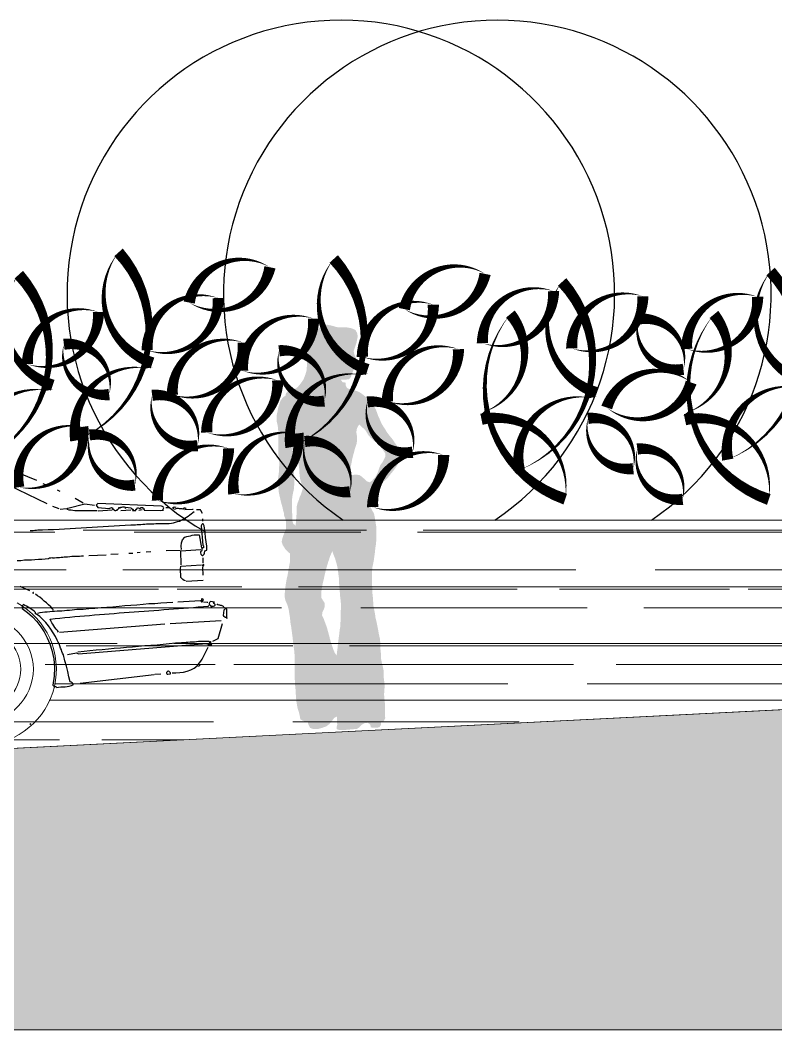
# Model space of a CAD drawing. Header units: metres. Extents: x -183 to 1639, y -350 to 198.
# Drawn here: x 705.103 to 708.438, y -184.446 to -179.989 of the extents above; entities that cross this region are included whole.
import ezdxf

# ---------------------------------------------------------------- set-up
doc = ezdxf.new("R2010")
doc.units = ezdxf.units.M
doc.header["$MEASUREMENT"] = 0
doc.layers.add('FLOATINGWINDOWS', color=2, linetype='Continuous', plot=False)
for name, color, linetype in [('okna', 4, 'Continuous'), ('SRAFA', 251, 'Continuous'), ('SRAFY-TERÉN', 252, 'Continuous'), ('stafaz', 254, 'Continuous'), ('zariz.predmety', 203, 'Continuous')]:
    doc.layers.add(name, color=color, linetype=linetype)

# ---------------------------------------------------------------- blocks, each defined once
blk = doc.blocks.new('BMW5-BOK')
for points in [[(3.902, 1.1465), (3.7863, 1.2023)], [(3.9413, 1.0407), (3.7339, 1.1575)], [(3.9472, 1.122), (3.929, 1.131)], [(4.0018, 1.0926), (3.9907, 1.0983)], [(3.9929, 1.0161), (3.9659, 1.0284)], [(4.1601, 0.998), (4.1521, 0.9981), (4.1442, 0.999), (4.1354, 0.9991), (4.1274, 0.9992), (4.1195, 1.0001), (4.1107, 1.0003), (4.1027, 1.0004), (4.094, 1.0013), (4.086, 1.0014), (4.078, 1.0023), (4.0692, 1.0032), (4.0613, 1.0041), (4.0533, 1.005), (4.0454, 1.0067), (4.0374, 1.0084), (4.0295, 1.0109), (4.0295, 1.0125), (4.0295, 1.0141), (4.0303, 1.0156), (4.0312, 1.0164), (4.1071, 1.0314), (4.1493, 1.0229)], [(4.1008, 1.0355), (4.066, 1.0575)], [(4.439, 0.9824), (4.4534, 0.9838), (4.4526, 0.9838), (4.4518, 0.9838), (4.4502, 0.9846), (4.4494, 0.9854), (4.4551, 0.9933), (4.4536, 0.9958), (4.4512, 0.9982), (4.4488, 0.9998), (4.4457, 1.0015), (4.1653, 1.029), (4.1572, 1.0228), (4.1635, 1.0115), (4.2144, 1.0045), (4.2248, 1.0083), (4.2264, 1.0075), (4.228, 1.0067), (4.228, 1.0043), (4.2287, 1.0019), (4.2303, 1.0011), (4.2311, 1.0011), (4.2327, 1.0002), (4.2343, 0.9994), (4.2343, 0.9978), (4.2351, 0.9978), (4.2351, 0.9978), (4.2342, 0.9962), (4.2382, 0.9946), (4.2422, 0.9946), (4.2462, 0.9953), (4.2502, 0.9952), (4.2494, 0.9976), (4.2502, 0.9984), (4.2518, 1), (4.2542, 1.0008), (4.2551, 1.0015), (4.2559, 1.0031), (4.2559, 1.0047), (4.2567, 1.0063), (4.2583, 1.0063), (4.2599, 1.0055), (4.2615, 1.0047), (4.2622, 1.0039), (4.2655, 1.007), (4.2703, 1.0077), (4.2751, 1.0077), (4.2798, 1.0076), (4.283, 1.0068), (4.2838, 1.0051), (4.2846, 1.0028), (4.2853, 1.0004), (4.2862, 1.0011), (4.2862, 1.0027), (4.2862, 1.0043), (4.2862, 1.0059), (4.3101, 1.0016), (4.3109, 1.0008), (4.3117, 1), (4.3124, 0.9984), (4.3132, 0.9976), (4.314, 0.996), (4.3148, 0.9952), (4.3172, 0.9951), (4.3188, 0.9943), (4.3188, 0.9927), (4.3187, 0.9919), (4.3179, 0.9911), (4.3163, 0.9904), (4.3315, 0.9894), (4.3307, 0.9918), (4.3315, 0.9934), (4.3331, 0.9941), (4.3355, 0.9949), (4.3388, 1.0013), (4.3483, 0.9972), (4.3499, 0.9971), (4.3515, 0.9979), (4.3531, 0.9987), (4.3539, 1.0002), (4.3555, 1.001), (4.3579, 1.001), (4.3595, 1.001), (4.3619, 1.0001), (4.3619, 1.0001), (4.3619, 0.9985), (4.3619, 0.9978), (4.3627, 0.997), (4.3634, 0.9954), (4.3642, 0.9945), (4.3666, 0.9945), (4.3682, 0.9937), (4.369, 0.9921), (4.3682, 0.9913), (4.3674, 0.9897), (4.3673, 0.9881), (4.439, 0.9824)], [(3.9976, 1.0145), (4.0256, 1.0165)], [(4.1649, 0.9971), (4.2263, 0.9987)], [(4.2645, 0.9934), (4.3084, 0.9929)], [(4.3442, 0.99), (4.3594, 0.9922)], [(4.4814, 0.9922), (4.4639, 0.9932)], [(4.4981, 0.9864), (4.4965, 0.9872), (4.4957, 0.988), (4.4958, 0.9888), (4.495, 0.9904), (4.4966, 0.9936), (4.5006, 0.9943), (4.5046, 0.9943), (4.5078, 0.9927)], [(4.5013, 0.9848), (4.5053, 0.9863), (4.5093, 0.9871), (4.5133, 0.9878), (4.5181, 0.9877), (4.5228, 0.9869), (4.5276, 0.986), (4.5332, 0.9852), (4.5379, 0.9843)], [(4.5435, 0.9826), (4.5427, 0.9827), (4.5419, 0.9834), (4.5419, 0.985), (4.5419, 0.9858), (4.5444, 0.9874), (4.5475, 0.9874), (4.5507, 0.9865), (4.5531, 0.9857)], [(4.5475, 0.981), (4.5809, 0.9806), (4.5818, 0.9806), (4.5825, 0.9797), (4.5833, 0.9781), (4.5841, 0.9781)], [(3.8601, 0.9278), (3.8665, 0.9277), (3.8737, 0.9276), (3.8801, 0.9283), (3.8872, 0.9282), (3.8944, 0.9289), (3.9008, 0.9289), (3.908, 0.9288), (3.9144, 0.9279), (3.9391, 0.9275), (3.963, 0.9272), (3.9877, 0.9269), (4.0116, 0.9274), (4.0364, 0.9271), (4.0603, 0.9268), (4.085, 0.9265), (4.1089, 0.9269), (4.1337, 0.9266), (4.1576, 0.9271), (4.1823, 0.9268), (4.2062, 0.9273), (4.231, 0.9269), (4.2549, 0.9274), (4.2796, 0.9271), (4.3043, 0.9276), (4.3099, 0.9267), (4.3147, 0.9266), (4.3203, 0.9266), (4.325, 0.9257), (4.333, 0.9264), (4.3418, 0.9263), (4.3498, 0.9262), (4.3585, 0.9269), (4.3665, 0.9268), (4.3745, 0.9267), (4.3825, 0.9266), (4.3905, 0.9265), (4.3984, 0.9263), (4.4064, 0.9262), (4.4152, 0.9261), (4.4232, 0.926), (4.4311, 0.9251), (4.4391, 0.925), (4.4471, 0.9249), (4.455, 0.924), (4.4646, 0.9231), (4.4749, 0.9229), (4.4845, 0.9236), (4.4933, 0.9251), (4.5029, 0.9266), (4.5117, 0.9289), (4.5205, 0.9311), (4.5285, 0.9342), (4.5373, 0.9381), (4.5446, 0.942), (4.5526, 0.9459), (4.5598, 0.9505), (4.5671, 0.9552), (4.5743, 0.9599), (4.5807, 0.9646), (4.5872, 0.9701)], [(4.6237, 0.9577), (4.6175, 0.9721), (4.6175, 0.9721), (4.6168, 0.9729), (4.6159, 0.9737), (4.6152, 0.9746), (4.5984, 0.9756)], [(4.6149, 0.7728), (4.6165, 0.7744), (4.619, 0.7767), (4.6206, 0.7791), (4.6222, 0.7823), (4.6248, 0.7926), (4.6328, 0.7957), (4.6338, 0.814), (4.6325, 0.8332), (4.6303, 0.8523), (4.6306, 0.8723), (4.6299, 0.8834), (4.6293, 0.8938), (4.6278, 0.9034), (4.6239, 0.9122), (4.6207, 0.9123), (4.6183, 0.9107), (4.6159, 0.9075), (4.6143, 0.9044), (4.6171, 0.8182), (4.6195, 0.8158), (4.6194, 0.8134), (4.6194, 0.8102), (4.6186, 0.807), (4.617, 0.8071), (4.6162, 0.8071), (4.6146, 0.8063), (4.613, 0.8063), (4.6113, 0.8039), (4.6113, 0.8007), (4.6113, 0.7976), (4.6104, 0.7952), (4.6096, 0.7936), (4.6088, 0.792), (4.6072, 0.7912), (4.6048, 0.7897), (4.6047, 0.7849), (4.6063, 0.7801), (4.6086, 0.7761), (4.6125, 0.7728), (4.6125, 0.7728), (4.6141, 0.7728), (4.6149, 0.7728), (4.6149, 0.7728)], [(4.6233, 0.9242), (4.6242, 0.9345)], [(4.5213, 0.8059), (4.5215, 0.8203), (4.5232, 0.8346), (4.529, 0.8481), (4.5395, 0.8591), (4.5483, 0.8606), (4.5563, 0.8621), (4.5651, 0.8635), (4.5731, 0.865), (4.5811, 0.8665), (4.589, 0.8664), (4.5962, 0.8663), (4.6034, 0.8646), (4.6098, 0.8079)], [(3.7954, 0.7994), (3.8114, 0.7992), (3.8266, 0.7998), (3.8425, 0.7996), (3.8577, 0.7994), (3.8736, 0.7992), (3.8888, 0.7998), (3.9039, 0.7996), (3.9191, 0.8002), (3.9342, 0.8008), (3.9374, 0.8024), (3.9414, 0.8031), (3.9446, 0.8031), (3.9478, 0.803), (3.951, 0.8022), (3.9542, 0.8022), (3.9574, 0.8021), (3.9606, 0.8021), (3.9685, 0.802), (3.9757, 0.8019), (3.9829, 0.8018), (3.9901, 0.8025), (3.9973, 0.8024), (4.0036, 0.8031), (4.0108, 0.803), (4.018, 0.8029), (4.0276, 0.8036), (4.0364, 0.8042), (4.0451, 0.8041), (4.0539, 0.804), (4.0627, 0.8031), (4.0714, 0.803), (4.0794, 0.8029), (4.0882, 0.8028)], [(4.1121, 0.8025), (4.1879, 0.8015)], [(4.2094, 0.8036), (4.2421, 0.8032)], [(4.2892, 0.8025), (4.3059, 0.8023)], [(4.3258, 0.8029), (4.3394, 0.8043)], [(4.3657, 0.8039), (4.3856, 0.8037)], [(4.5156, 0.8004), (4.4534, 0.8028)], [(4.5156, 0.7374), (4.5188, 0.7995), (4.6065, 0.8008)], [(4.6145, 0.7409), (4.6148, 0.7624)], [(4.5314, 0.6654), (4.5258, 0.6679), (4.5203, 0.6719), (4.5156, 0.6768), (4.5117, 0.6824), (4.5118, 0.6952), (4.5112, 0.7079), (4.5122, 0.7199), (4.5147, 0.7318), (4.6056, 0.733)], [(4.6119, 0.725), (4.6127, 0.7258), (4.6143, 0.7273), (4.6152, 0.7289), (4.616, 0.7305), (4.616, 0.7321), (4.6152, 0.7329), (4.6136, 0.7329), (4.612, 0.733), (4.6112, 0.7321), (4.6104, 0.7298), (4.6103, 0.7274), (4.6111, 0.725), (4.6111, 0.725), (4.6119, 0.725), (4.6119, 0.725), (4.6119, 0.725)], [(4.6106, 0.6867), (4.6119, 0.721)], [(3.8431, 0.6624), (3.8019, 0.6837)], [(3.8565, 0.6511), (3.8565, 0.6511), (3.8581, 0.6511), (3.8589, 0.6511), (3.8589, 0.6511), (3.8589, 0.6527), (3.8581, 0.6535), (3.8565, 0.6543), (3.8557, 0.6535), (3.8557, 0.6519), (3.8557, 0.6511), (3.8557, 0.6503), (3.8565, 0.6511)], [(3.94, 0.5718), (3.94, 0.5734), (3.9392, 0.5751), (3.9385, 0.5758), (3.9385, 0.5774), (3.9306, 0.5863), (3.922, 0.5952), (3.9133, 0.6049), (3.9039, 0.6138), (3.8944, 0.6227), (3.885, 0.6316), (3.8755, 0.6389), (3.8668, 0.6462)], [(4.5346, 0.6638), (4.6087, 0.6644)], [(3.9355, 0.229), (3.9443, 0.2305), (3.9539, 0.2311), (3.9635, 0.231), (3.973, 0.2309), (3.9826, 0.2316), (3.9914, 0.2322), (4.001, 0.2345), (4.0098, 0.2376), (4.0083, 0.2424), (4.0059, 0.2464), (4.0012, 0.2489), (3.9972, 0.2513), (3.9927, 0.2737), (3.9891, 0.2969), (3.9846, 0.3216), (3.9785, 0.3449), (3.9778, 0.3521), (3.9771, 0.3584), (3.9756, 0.364), (3.9749, 0.3712), (3.971, 0.3792), (3.9687, 0.3873), (3.9664, 0.3944), (3.9633, 0.4025), (3.9611, 0.4121), (3.958, 0.4209), (3.9549, 0.4289), (3.951, 0.4377), (3.9433, 0.4546), (3.9347, 0.4714), (3.9254, 0.4883), (3.916, 0.5036), (3.905, 0.5189), (3.8933, 0.5334), (3.8806, 0.5463), (3.8657, 0.5577), (3.8641, 0.5585), (3.8633, 0.5593), (3.8625, 0.5601), (3.8617, 0.5601), (3.8617, 0.5609), (3.8617, 0.5625), (3.8617, 0.5641), (3.8618, 0.5657), (3.8563, 0.5713), (3.8508, 0.577), (3.8444, 0.5819), (3.8381, 0.5867), (3.8318, 0.5908), (3.8247, 0.5957), (3.8176, 0.5998), (3.8104, 0.6039), (3.8096, 0.6023), (3.8088, 0.6015), (3.8072, 0.5999), (3.8048, 0.5991), (3.8055, 0.5951), (3.8047, 0.592), (3.8039, 0.5896), (3.8046, 0.5864), (3.8267, 0.5669), (3.8472, 0.5468), (3.8652, 0.525), (3.8817, 0.5016), (3.8957, 0.4775), (3.9073, 0.4511), (3.9173, 0.4238), (3.9249, 0.395), (3.9308, 0.3558), (3.9319, 0.3175), (3.9282, 0.2793), (3.9197, 0.2411), (3.9268, 0.2331), (3.9276, 0.2331), (3.9292, 0.2338), (3.93, 0.2346), (3.9308, 0.2346), (3.9332, 0.233), (3.9347, 0.2306), (3.9347, 0.229), (3.9355, 0.229)], [(4.6011, 0.5712), (4.6012, 0.572), (4.602, 0.5736), (4.602, 0.5744), (4.602, 0.576), (4.602, 0.576), (4.6028, 0.5767), (4.6044, 0.5767), (4.6052, 0.5767), (4.6044, 0.5791), (4.6037, 0.5807), (4.6013, 0.5823), (4.5997, 0.5832), (4.5973, 0.5816), (4.5964, 0.5784), (4.5956, 0.5752), (4.5956, 0.5712), (4.5963, 0.5697), (4.5979, 0.5696), (4.5995, 0.5696), (4.6011, 0.5712)], [(3.8721, 0.5624), (3.8825, 0.5638), (3.8928, 0.5645), (3.9033, 0.5659), (3.9144, 0.5658), (3.9248, 0.5665), (3.936, 0.5663), (3.9463, 0.567), (3.9575, 0.5668), (3.9686, 0.5667), (3.979, 0.5666), (3.9902, 0.5672), (4.0013, 0.5671), (4.0125, 0.5669), (4.0237, 0.5676), (4.0341, 0.5682), (4.0452, 0.5689), (4.0724, 0.5685), (4.0987, 0.569), (4.125, 0.5694), (4.1521, 0.5699), (4.1784, 0.5703), (4.2048, 0.5708), (4.2319, 0.572), (4.2582, 0.5725), (4.2846, 0.5729), (4.3109, 0.5734), (4.338, 0.5738), (4.3643, 0.5751), (4.3906, 0.5747), (4.417, 0.5752), (4.4441, 0.5756), (4.4704, 0.5753)], [(3.9587, 0.4735), (3.9539, 0.4799), (3.9493, 0.4872), (3.9438, 0.4944), (3.9399, 0.5017), (3.9352, 0.5089), (3.9313, 0.5162), (3.9274, 0.5242), (3.9251, 0.5322), (3.9467, 0.5335), (3.9682, 0.534), (3.9906, 0.5353), (4.0121, 0.5358), (4.0337, 0.5371), (4.056, 0.5376), (4.0775, 0.5382), (4.0991, 0.5387), (4.1214, 0.5392), (4.1429, 0.5397), (4.1653, 0.5402), (4.1868, 0.5407), (4.2092, 0.5412), (4.2307, 0.5417), (4.253, 0.5422), (4.2746, 0.5428), (4.2969, 0.5425), (4.3184, 0.543), (4.3408, 0.5435), (4.3623, 0.544), (4.3846, 0.5437), (4.4062, 0.5442), (4.4285, 0.5447), (4.4501, 0.5452), (4.4716, 0.545), (4.4939, 0.5455), (4.5155, 0.546), (4.5378, 0.5465), (4.5593, 0.547), (4.5809, 0.5475), (4.6032, 0.548), (4.6248, 0.5486), (4.6248, 0.5486), (4.6264, 0.5493), (4.6272, 0.5501), (4.6272, 0.5501)], [(4.4927, 0.5758), (4.5924, 0.5761)], [(4.6234, 0.5645), (4.6234, 0.5645), (4.6226, 0.5653), (4.6218, 0.5653), (4.6218, 0.5653), (4.6051, 0.5671)], [(4.6391, 0.5452), (4.6439, 0.5467), (4.6479, 0.5466), (4.6519, 0.5482), (4.6551, 0.5505), (4.6559, 0.5537), (4.6536, 0.5569), (4.6504, 0.5594), (4.6489, 0.5626), (4.6497, 0.5642), (4.6505, 0.5649), (4.6521, 0.5649), (4.6529, 0.5641), (4.6378, 0.5683), (4.6346, 0.5676), (4.633, 0.566), (4.6313, 0.5636), (4.6297, 0.5612), (4.6297, 0.5597), (4.6297, 0.5588), (4.6297, 0.5572), (4.6296, 0.5557), (4.636, 0.5508), (4.636, 0.55), (4.6359, 0.5484), (4.6359, 0.5468), (4.6359, 0.5452), (4.6367, 0.5452), (4.6375, 0.5452), (4.6383, 0.5452), (4.6391, 0.5452)], [(4.6948, 0.5381), (4.6948, 0.5381), (4.694, 0.5397), (4.6932, 0.5405), (4.6932, 0.5405), (4.6917, 0.5429), (4.6893, 0.5445), (4.6861, 0.5461), (4.683, 0.5478), (4.6798, 0.5486), (4.6766, 0.5495), (4.6726, 0.5503), (4.6695, 0.552), (4.6671, 0.5528), (4.6655, 0.5528), (4.6647, 0.5528), (4.6631, 0.5528)], [(4.7038, 0.4901), (4.7067, 0.5299), (4.7059, 0.5315), (4.7043, 0.5324), (4.7019, 0.5324), (4.6987, 0.5316), (4.6923, 0.5261), (4.6888, 0.5031), (4.6895, 0.5007), (4.6903, 0.4998), (4.6919, 0.4998), (4.6943, 0.4982), (4.695, 0.4958), (4.6982, 0.495), (4.7006, 0.4949), (4.7038, 0.4925), (4.7038, 0.4917), (4.7038, 0.4909), (4.7038, 0.4901), (4.7029, 0.4893), (4.7029, 0.4893), (4.7038, 0.4901), (4.7038, 0.4901), (4.7038, 0.4901)], [(3.9626, 0.4719), (4.4293, 0.4817)], [(4.4524, 0.4814), (4.6781, 0.4824)], [(4.6355, 0.3929), (4.6596, 0.4038), (4.6827, 0.468)], [(3.9924, 0.3718), (4.0323, 0.3769), (4.0411, 0.3728), (4.6075, 0.3837), (4.6082, 0.3837), (4.609, 0.3829), (4.6098, 0.3829), (4.6106, 0.382)], [(4.0388, 0.3808), (4.0659, 0.382), (4.0923, 0.3832), (4.1194, 0.3845), (4.1465, 0.3857), (4.1736, 0.3862), (4.2, 0.3874), (4.2271, 0.3879), (4.2542, 0.3891), (4.2813, 0.3896), (4.3077, 0.39), (4.3348, 0.3912), (4.3619, 0.3917), (4.3891, 0.3921), (4.4162, 0.3934), (4.4433, 0.3938), (4.4704, 0.3951), (4.48, 0.3949), (4.4888, 0.3948), (4.4983, 0.3947), (4.5079, 0.3953), (4.5175, 0.3952), (4.5263, 0.3951), (4.5358, 0.3958), (4.5454, 0.3957), (4.555, 0.3955), (4.5637, 0.3954), (4.5733, 0.3961), (4.5829, 0.396), (4.5917, 0.3951), (4.6012, 0.3949), (4.6108, 0.3948), (4.6195, 0.3939)], [(4.4488, 0.2646), (4.4655, 0.2635), (4.4823, 0.2633), (4.499, 0.2647), (4.5158, 0.2677), (4.5318, 0.2722), (4.5463, 0.2792), (4.56, 0.2886), (4.5721, 0.3004), (4.5786, 0.3083), (4.5843, 0.317), (4.5899, 0.3249), (4.5948, 0.3328), (4.5997, 0.3415), (4.6046, 0.3502), (4.6095, 0.3589), (4.6136, 0.3677)], [(4.6265, 0.3739), (4.6273, 0.3755), (4.6289, 0.377), (4.6297, 0.3786), (4.6306, 0.3818), (4.6298, 0.3818), (4.6282, 0.3826), (4.6266, 0.3827), (4.625, 0.3827), (4.625, 0.3851), (4.6266, 0.3866), (4.6274, 0.3882), (4.6275, 0.3906), (4.6267, 0.3914), (4.6251, 0.3914), (4.6243, 0.3914), (4.6227, 0.3907), (4.6194, 0.3851), (4.6202, 0.3827), (4.6194, 0.3811), (4.6178, 0.3804), (4.6154, 0.3796), (4.6146, 0.3788), (4.6137, 0.3772), (4.6137, 0.3756), (4.6137, 0.374), (4.6226, 0.3803), (4.6242, 0.3787), (4.6241, 0.3771), (4.6233, 0.3747), (4.6241, 0.3731), (4.6241, 0.3731), (4.6257, 0.3739), (4.6265, 0.3739), (4.6265, 0.3739)], [(4.4296, 0.2592), (4.44, 0.2599), (4.4408, 0.2607), (4.4408, 0.2622), (4.4416, 0.263), (4.4416, 0.2646), (4.44, 0.2663), (4.4377, 0.2687), (4.4353, 0.2703), (4.4322, 0.2719), (4.4297, 0.272), (4.4273, 0.2704), (4.4249, 0.2688), (4.4233, 0.2665), (4.4241, 0.2641), (4.4248, 0.2617), (4.4264, 0.26), (4.4288, 0.2592), (4.4288, 0.2592), (4.4296, 0.2592), (4.4296, 0.2592), (4.4296, 0.2592)], [(4.5663, 0.2845), (4.5744, 0.2924), (4.5663, 0.2845)], [(4.041, 0.2419), (4.369, 0.2608)], [(4.3722, 0.2631), (4.3985, 0.2628)], [(3.8083, 0.0735), (3.8091, 0.0743), (3.8099, 0.0751), (3.8107, 0.0759), (3.8115, 0.0775), (3.8083, 0.0735)]]:
    blk.add_lwpolyline(points)
at = {"lineweight": 0}
for radius in [0.2334, 0.178]:
    blk.add_circle((3.6048, 0.3298), radius, dxfattribs=at)
blk.add_arc((3.6048, 0.3298), 0.335, 120.4721, 57.8153, dxfattribs=at)

msp = doc.modelspace()

# ---------------------------------------------------------------- hatches: boundary and pattern name
at = {"layer": 'SRAFA', "linetype": 'Continuous', "lineweight": 0}
h = msp.add_hatch(dxfattribs=at)
h.set_pattern_fill('AR-RROOF', color=256, scale=0.25, style=0)
h.set_pattern_definition([(360, (205.13026, 62.7584), (0.55, 0.25), [3.75, -0.5, 1.25, -0.25]), (360, (205.46276, 62.8834), (-0.25, 0.3325), [0.75, -0.0825, 1.5, -0.1875]), (360, (205.25526, 62.9709), (1.3, 0.1675), [2, -0.35, 1, -0.25])])
h.paths.add_polyline_path([(700.2561, -182.1963), (700.2561, -183.4463), (714.1561, -182.7469), (714.1561, -182.1963)])
at = {"layer": 'SRAFY-TERÉN', "linetype": 'Continuous', "lineweight": 0}
msp.add_hatch(color=256, dxfattribs=at).paths.add_polyline_path([(690.7561, -183.4463), (690.7561, -184.4463), (716.8733, -184.4463), (716.8733, -182.6396), (716.1561, -182.6463), (700.2561, -183.4463)])
at = {"layer": 'stafaz', "linetype": 'Continuous', "ltscale": 0.001}
h = msp.add_hatch(color=256, dxfattribs=at)
h.paths.add_polyline_path([(706.6673, -182.1809), (706.6645, -182.167), (706.655, -182.1508), (706.6485, -182.1362), (706.6449, -182.1244), (706.6582, -182.1121), (706.6648, -182.1019), (706.6693, -182.0851), (706.6693, -182.0719), (706.6687, -182.0602), (706.6841, -182.0522), (706.6951, -182.0406), (706.7062, -182.0267), (706.7172, -182.0173), (706.7267, -182.0071), (706.7385, -181.9918), (706.7496, -181.9787), (706.7606, -181.9634), (706.768, -181.9524), (706.7739, -181.9422), (706.7798, -181.932), (706.7821, -181.9196), (706.7821, -181.9079), (706.7785, -181.8976), (706.7742, -181.8874), (706.7706, -181.8771), (706.7648, -181.8668), (706.7575, -181.8566), (706.7488, -181.8426), (706.7394, -181.8309), (706.7285, -181.8176), (706.7205, -181.8066), (706.714, -181.7949), (706.7052, -181.7824), (706.6973, -181.7684), (706.6929, -181.7582), (706.6864, -181.7435), (706.6814, -181.7325), (706.677, -181.7193), (706.6727, -181.7076), (706.6662, -181.6959), (706.6597, -181.6856), (706.6509, -181.6731), (706.6386, -181.6606), (706.6269, -181.651), (706.6116, -181.6385), (706.5985, -181.6304), (706.5883, -181.626), (706.5781, -181.6237), (706.5678, -181.6215), (706.5576, -181.6177), (706.5459, -181.6133), (706.5387, -181.5994), (706.5387, -181.5891), (706.5256, -181.5869), (706.5183, -181.5766), (706.5329, -181.5752), (706.5432, -181.5752), (706.5534, -181.5746), (706.563, -181.5636), (706.5667, -181.5498), (706.5734, -181.5359), (706.5764, -181.5242), (706.5794, -181.514), (706.5875, -181.5023), (706.5882, -181.4921), (706.5861, -181.4818), (706.5803, -181.4716), (706.5767, -181.4606), (706.5746, -181.4503), (706.5865, -181.4153), (706.5894, -181.4028), (706.5917, -181.3897), (706.5918, -181.3794), (706.5896, -181.3692), (706.5831, -181.3574), (706.5722, -181.3515), (706.5597, -181.3478), (706.5473, -181.3456), (706.5334, -181.3447), (706.521, -181.3447), (706.5086, -181.3446), (706.4976, -181.3438), (706.4859, -181.3394), (706.4727, -181.3364), (706.4581, -181.3334), (706.442, -181.3362), (706.4244, -181.3464), (706.4141, -181.3566), (706.4001, -181.3704), (706.3942, -181.3806), (706.3861, -181.3966), (706.3817, -181.4091), (706.3779, -181.4229), (706.3757, -181.4368), (706.3734, -181.45), (706.3719, -181.461), (706.3711, -181.4763), (706.3688, -181.4917), (706.3687, -181.5048), (706.3679, -181.5217), (706.3664, -181.537), (706.3626, -181.5502), (706.3582, -181.5633), (706.3522, -181.5764), (706.3449, -181.5874), (706.336, -181.599), (706.3272, -181.6092), (706.3125, -181.6194), (706.2979, -181.6222), (706.2876, -181.6266), (706.2759, -181.6353), (706.2743, -181.6463), (706.2626, -181.6542), (706.2515, -181.6695), (706.2463, -181.6856), (706.2419, -181.6988), (706.2389, -181.7148), (706.2359, -181.728), (706.2343, -181.7412), (706.2343, -181.7551), (706.2364, -181.7668), (706.2393, -181.777), (706.2407, -181.7887), (706.242, -181.8056), (706.242, -181.8195), (706.2419, -181.8319), (706.2418, -181.8429), (706.2418, -181.8539), (706.2417, -181.8641), (706.2417, -181.8765), (706.2416, -181.8934), (706.2422, -181.9073), (706.2444, -181.9182), (706.2465, -181.9314), (706.2465, -181.9417), (706.2464, -181.9548), (706.2449, -181.9673), (706.2448, -181.9834), (706.2425, -182.0009), (706.241, -182.0126), (706.2409, -182.0243), (706.2408, -182.0397), (706.2429, -182.058), (706.2443, -182.0726), (706.2472, -182.0872), (706.25, -182.099), (706.2536, -182.1144), (706.2572, -182.1283), (706.2608, -182.14), (706.2636, -182.1539), (706.2672, -182.1649), (706.2679, -182.1766), (706.273, -182.1898), (706.2758, -182.2015), (706.2765, -182.2169), (706.2764, -182.233), (706.2727, -182.2432), (706.2682, -182.2534), (706.2623, -182.2695), (706.2586, -182.2819), (706.2571, -182.2921), (706.2621, -182.3068), (706.2723, -182.3229), (706.2839, -182.3347), (706.2941, -182.3443), (706.2933, -182.3582), (706.2932, -182.3728), (706.2932, -182.383), (706.2902, -182.3977), (706.2864, -182.4196), (706.2841, -182.432), (706.2826, -182.4422), (706.2789, -182.4569), (706.2759, -182.4737), (706.2728, -182.4963), (706.272, -182.508), (706.2705, -182.5197), (706.2704, -182.5314), (706.2711, -182.5417), (706.274, -182.5519), (706.2819, -182.5695), (706.2877, -182.5893), (706.2919, -182.6164), (706.2941, -182.6289), (706.2947, -182.642), (706.2961, -182.6523), (706.2983, -182.6633), (706.3011, -182.683), (706.3025, -182.6947), (706.3046, -182.7094), (706.306, -182.7218), (706.3074, -182.735), (706.3088, -182.746), (706.3102, -182.757), (706.3116, -182.7679), (706.313, -182.7782), (706.3144, -182.8001), (706.3142, -182.825), (706.3142, -182.8389), (706.3141, -182.8492), (706.3141, -182.8623), (706.3147, -182.8762), (706.3146, -182.8938), (706.3153, -182.9077), (706.316, -182.9187), (706.3166, -182.9296), (706.318, -182.9414), (706.3187, -182.9531), (706.3194, -182.9655), (706.32, -182.9779), (706.3221, -182.997), (706.3257, -183.0182), (706.3278, -183.0285), (706.3321, -183.0417), (706.3357, -183.0548), (706.3393, -183.0753), (706.3495, -183.0813), (706.3612, -183.0857), (706.3714, -183.085), (706.375, -183.0989), (706.3822, -183.1129), (706.3961, -183.1188), (706.4144, -183.1189), (706.4254, -183.116), (706.4356, -183.1132), (706.454, -183.1067), (706.4672, -183.0965), (706.4782, -183.0834), (706.4893, -183.0688), (706.5003, -183.063), (706.501, -183.0755), (706.5009, -183.0857), (706.5023, -183.0981), (706.5, -183.1084), (706.5, -183.1186), (706.5117, -183.1231), (706.5241, -183.1231), (706.5351, -183.1232), (706.5475, -183.1211), (706.5585, -183.1204), (706.5739, -183.119), (706.5885, -183.1184), (706.6003, -183.1104), (706.6106, -183.0994), (706.6245, -183.0915), (706.6369, -183.0908), (706.6479, -183.0989), (706.6507, -183.1114), (706.6617, -183.1121), (706.6778, -183.1122), (706.688, -183.1108), (706.6947, -183.1006), (706.6947, -183.0889), (706.7079, -183.0831), (706.7139, -183.0707), (706.7132, -183.0539), (706.7126, -183.0385), (706.7126, -183.0254), (706.7127, -183.0137), (706.7121, -182.9954), (706.7099, -182.9815), (706.7093, -182.9697), (706.7093, -182.9595), (706.7109, -182.9376), (706.7117, -182.9222), (706.7089, -182.9032), (706.7068, -182.8849), (706.7068, -182.8739), (706.7069, -182.86), (706.7026, -182.8395), (706.6998, -182.8285), (706.6962, -182.8117), (706.6948, -182.797), (706.6949, -182.7831), (706.6935, -182.7729), (706.6928, -182.7626), (706.6929, -182.7414), (706.6915, -182.729), (706.6901, -182.7173), (706.6858, -182.6989), (706.6823, -182.6784), (706.6801, -182.6675), (706.678, -182.6565), (706.6759, -182.6462), (706.6708, -182.625), (706.6694, -182.6133), (706.6673, -182.6023), (706.6652, -182.5913), (706.6616, -182.573), (706.6609, -182.5584), (706.6603, -182.5481), (706.6596, -182.5379), (706.6582, -182.5269), (706.6568, -182.5093), (706.6569, -182.4918), (706.6555, -182.4771), (706.6556, -182.4639), (706.6556, -182.4522), (706.6557, -182.4413), (706.6558, -182.431), (706.6558, -182.4179), (706.6574, -182.404), (706.6604, -182.3901), (706.6634, -182.3755), (706.6657, -182.3579), (706.6679, -182.3433), (706.6702, -182.3199), (706.6725, -182.306), (706.6741, -182.2907), (706.6741, -182.2746), (706.6742, -182.2643), (706.6743, -182.249), (706.6743, -182.2387), (706.6744, -182.2234), (706.6723, -182.2124), (706.6702, -182.197)])
h.paths.add_polyline_path([(706.4836, -182.3431), (706.4886, -182.3555), (706.493, -182.3665), (706.4958, -182.3775), (706.4994, -182.3885), (706.503, -182.4039), (706.5058, -182.4207), (706.5072, -182.4354), (706.5094, -182.4493), (706.51, -182.4668), (706.5107, -182.4793), (706.512, -182.4932), (706.5127, -182.5034), (706.5141, -182.5203), (706.5148, -182.5305), (706.5162, -182.5422), (706.5176, -182.5554), (706.519, -182.5686), (706.5189, -182.5817), (706.5181, -182.5927), (706.5173, -182.6139), (706.5172, -182.6351), (706.5163, -182.6512), (706.5155, -182.6666), (706.5125, -182.6834), (706.5117, -182.6966), (706.5095, -182.7097), (706.5079, -182.7229), (706.5064, -182.7338), (706.5049, -182.7463), (706.5041, -182.7572), (706.5026, -182.7689), (706.501, -182.7806), (706.4995, -182.7945), (706.4915, -182.7821), (706.4865, -182.7711), (706.48, -182.7527), (706.4756, -182.7388), (706.4699, -182.7205), (706.467, -182.708), (706.462, -182.6897), (706.457, -182.6714), (706.4512, -182.6553), (706.4469, -182.6436), (706.4426, -182.6311), (706.4353, -182.6179), (706.4361, -182.604), (706.4413, -182.5938), (706.4457, -182.5828), (706.4473, -182.5719), (706.4466, -182.5616), (706.4379, -182.5491), (706.4313, -182.5367), (706.4314, -182.5198), (706.4337, -182.4979), (706.4383, -182.4745), (706.442, -182.4606), (706.4457, -182.4424), (706.4487, -182.4299), (706.4525, -182.4139), (706.4584, -182.3942), (706.4622, -182.381), (706.4659, -182.3708), (706.4696, -182.3584), (706.474, -182.3481), (706.481, -182.332)], flags=16)
h.paths.add_polyline_path([(706.322, -182.1784), (706.3205, -182.1959), (706.3197, -182.2061), (706.3189, -182.2208), (706.308, -182.2119), (706.3036, -182.1987), (706.3037, -182.187), (706.3037, -182.1753), (706.3031, -182.1629), (706.3024, -182.1512), (706.3025, -182.1402), (706.3025, -182.1278), (706.3026, -182.1161), (706.3027, -182.1051), (706.3042, -182.0905), (706.3064, -182.0795), (706.3102, -182.0627), (706.3117, -182.0517), (706.3125, -182.0342), (706.3126, -182.0225), (706.3127, -182.0071), (706.312, -181.9954), (706.3106, -181.9822), (706.3092, -181.9698), (706.3071, -181.9552), (706.3057, -181.9427), (706.3036, -181.9325), (706.3029, -181.9207), (706.3029, -181.9098), (706.303, -181.8995), (706.3053, -181.8834), (706.309, -181.8637), (706.313, -181.8534), (706.3237, -181.8572), (706.3273, -181.8726), (706.3265, -181.8828), (706.3257, -181.8953), (706.3256, -181.9062), (706.3263, -181.9209), (706.3292, -181.9326), (706.3306, -181.9436), (706.3327, -181.956), (706.3341, -181.967), (706.3348, -181.9794), (706.3354, -181.9897), (706.3375, -182.0102), (706.3404, -182.0219), (706.344, -182.0351), (706.3483, -182.0454), (706.3505, -182.0571), (706.346, -182.0702), (706.3423, -182.0812), (706.3356, -182.0965), (706.3326, -182.1074), (706.3267, -182.122), (706.323, -182.1374), (706.3229, -182.155), (706.3228, -182.1667)], flags=16)
h.paths.add_polyline_path([(706.5644, -181.9989), (706.5615, -181.9879), (706.5608, -181.9762), (706.5609, -181.9653), (706.5632, -181.9536), (706.5662, -181.9397), (706.5677, -181.9294), (706.5722, -181.9112), (706.5759, -181.898), (706.5796, -181.8834), (706.5833, -181.8717), (706.5878, -181.8586), (706.5893, -181.8469), (706.5894, -181.8352), (706.5887, -181.8213), (706.5866, -181.8088), (706.5881, -181.7949), (706.5926, -181.784), (706.5992, -181.7738), (706.6269, -181.7995), (706.6334, -181.8105), (706.6399, -181.8208), (706.6494, -181.8318), (706.6632, -181.8444), (706.6756, -181.8539), (706.6902, -181.8672), (706.6989, -181.8789), (706.7076, -181.8914), (706.7141, -181.9017), (706.7148, -181.9149), (706.7096, -181.9251), (706.703, -181.9389), (706.6934, -181.9521), (706.6889, -181.963), (706.6852, -181.974), (706.6815, -181.9842), (706.6748, -181.9995), (706.6645, -182.0126), (706.655, -182.0228), (706.6447, -182.0293), (706.6337, -182.0249), (706.6228, -182.0153), (706.6112, -182.0043), (706.6002, -181.9969), (706.5871, -181.9954), (706.5746, -181.9961)], flags=16)

# ---------------------------------------------------------------- linework, layer by layer
at = {"layer": 'FLOATINGWINDOWS', "linetype": 'Continuous', "lineweight": 0, "flags": 128}
msp.add_lwpolyline([(690.7561, -183.4463), (690.7561, -184.4463), (716.8733, -184.4463), (716.8733, -182.6396), (716.1561, -182.6463), (700.2561, -183.4463)], close=True, dxfattribs=at)
at = {"layer": 'okna', "linetype": 'Continuous', "lineweight": 0}
for p, q in [((714.1561, -182.1963), (700.2561, -182.1963)), ((700.2561, -183.4463), (716.1561, -182.6463))]:
    msp.add_line(p, q, dxfattribs=at)
at = {"layer": 'zariz.predmety', "color": 253, "linetype": 'Continuous', "ltscale": 0.001}
for points in [[(705.537, -181.0138, 0, 0, 0.520567), (705.537, -181.0138, 0, 0.05, 0.520567), (705.6869, -181.5022, 0, 0.05, 0.520567), (705.6652, -181.5253, 0, 0.05, 0.520567), (705.3481, -181.8447, 0, 0.05, 0.520567), (705.537, -181.0138, 0.05, 0.05, 0)], [(705.8486, -181.2353, 0, 0, 0.520567), (705.8486, -181.2353, 0, 0.05, 0.520567), (706.2052, -181.0798, 0, 0.05, 0.520567), (705.8486, -181.2353, 0.05, 0.05, 0)], [(706.4867, -181.043, 0, 0, 0.520567), (706.4867, -181.043, 0, 0.05, 0.520567), (706.6366, -181.5314, 0, 0.05, 0.520567), (706.6149, -181.5545, 0, 0.05, 0.520567), (706.2978, -181.8739, 0, 0.05, 0.520567), (706.4867, -181.043, 0.05, 0.05, 0)], [(706.7983, -181.2645, 0, 0, 0.520567), (706.7983, -181.2645, 0, 0.05, 0.520567), (707.1549, -181.1091, 0, 0.05, 0.520567), (706.7983, -181.2645, 0.05, 0.05, 0)], [(705.0967, -181.1121, 0, 0, 0.520567), (705.0967, -181.1121, 0, 0.05, 0.520567), (705.2465, -181.6005, 0, 0.05, 0.520567), (705.2248, -181.6236, 0, 0.05, 0.520567), (704.9078, -181.9429, 0, 0.05, 0.520567), (705.0967, -181.1121, 0.05, 0.05, 0)], [(708.4149, -181.0983, 0, 0, 0.520567), (708.4149, -181.0983, 0, 0.05, 0.520567), (708.5647, -181.5867, 0, 0.05, 0.520567), (708.543, -181.6098, 0, 0.05, 0.520567), (708.2259, -181.9291, 0, 0.05, 0.520567), (708.4149, -181.0983, 0.05, 0.05, 0)], [(707.4569, -181.1849, 0, 0, 0.520567), (707.4569, -181.1849, 0, 0.05, 0.520567), (707.1431, -181.4148, 0, 0.05, 0.520567), (707.4569, -181.1849, 0.05, 0.05, 0)], [(707.4947, -181.1444, 0, 0, 0.520567), (707.4947, -181.1444, 0, 0.05, 0.520567), (707.6446, -181.6328, 0, 0.05, 0.520567), (707.6229, -181.6559, 0, 0.05, 0.520567), (707.3058, -181.9753, 0, 0.05, 0.520567), (707.4947, -181.1444, 0.05, 0.05, 0)], [(705.9769, -181.2157, 0, 0, 0.520567), (705.9769, -181.2157, 0, 0.05, 0.520567), (705.6632, -181.4457, 0, 0.05, 0.520567), (705.9769, -181.2157, 0.05, 0.05, 0)], [(707.8511, -181.208, 0, 0, 0.520567), (707.8511, -181.208, 0, 0.05, 0.520567), (707.5373, -181.4379, 0, 0.05, 0.520567), (707.8511, -181.208, 0.05, 0.05, 0)], [(708.358, -181.2102, 0, 0, 0.520567), (708.358, -181.2102, 0, 0.05, 0.520567), (708.0442, -181.4401, 0, 0.05, 0.520567), (708.358, -181.2102, 0.05, 0.05, 0)], [(705.4483, -181.2774, 0, 0, 0.520567), (705.4483, -181.2774, 0, 0.05, 0.520567), (705.1346, -181.5073, 0, 0.05, 0.520567), (705.4483, -181.2774, 0.05, 0.05, 0)], [(706.9266, -181.2449, 0, 0, 0.520567), (706.9266, -181.2449, 0, 0.05, 0.520567), (706.6129, -181.4749, 0, 0.05, 0.520567), (706.9266, -181.2449, 0.05, 0.05, 0)], [(706.398, -181.3066, 0, 0, 0.520567), (706.398, -181.3066, 0, 0.05, 0.520567), (706.0842, -181.5365, 0, 0.05, 0.520567), (706.398, -181.3066, 0.05, 0.05, 0)], [(707.5086, -182.1032, 0, 0, 0.520567), (707.5086, -182.1032, 0, 0.05, 0.520567), (707.1388, -181.7507, 0, 0.05, 0.520567), (707.1464, -181.7199, 0, 0.05, 0.520567), (707.2665, -181.2862, 0, 0.05, 0.520567), (707.5086, -182.1032, 0.05, 0.05, 0)], [(708.0303, -181.5306, 0, 0, 0.520567), (708.0303, -181.5306, 0, 0.05, 0.520567), (707.8306, -181.3083, 0, 0.05, 0.520567), (708.0303, -181.5306, 0.05, 0.05, 0)], [(708.407, -182.1049, 0, 0, 0.520567), (708.407, -182.1049, 0, 0.05, 0.520567), (708.0372, -181.7524, 0, 0.05, 0.520567), (708.0448, -181.7217, 0, 0.05, 0.520567), (708.1649, -181.2879, 0, 0.05, 0.520567), (708.407, -182.1049, 0.05, 0.05, 0)], [(705.4954, -181.6416, 0, 0, 0.520567), (705.4954, -181.6416, 0, 0.05, 0.520567), (705.2957, -181.4193, 0, 0.05, 0.520567), (705.4954, -181.6416, 0.05, 0.05, 0)], [(706.0876, -181.4122, 0, 0, 0.520567), (706.0876, -181.4122, 0, 0.05, 0.520567), (705.7739, -181.6421, 0, 0.05, 0.520567), (706.0876, -181.4122, 0.05, 0.05, 0)], [(707.0373, -181.4414, 0, 0, 0.520567), (707.0373, -181.4414, 0, 0.05, 0.520567), (706.7236, -181.6714, 0, 0.05, 0.520567), (707.0373, -181.4414, 0.05, 0.05, 0)], [(706.4451, -181.6708, 0, 0, 0.520567), (706.4451, -181.6708, 0, 0.05, 0.520567), (706.2454, -181.4485, 0, 0.05, 0.520567), (706.4451, -181.6708, 0.05, 0.05, 0)], [(706.2397, -181.5792, 0, 0, 0.520567), (706.2397, -181.5792, 0, 0.05, 0.520567), (705.926, -181.8091, 0, 0.05, 0.520567), (706.2397, -181.5792, 0.05, 0.05, 0)], [(708.0646, -181.5885, 0, 0, 0.520567), (708.0646, -181.5885, 0, 0.05, 0.520567), (707.6916, -181.699, 0, 0.05, 0.520567), (708.0646, -181.5885, 0.05, 0.05, 0)], [(705.885, -181.8671, 0, 0, 0.520567), (705.885, -181.8671, 0, 0.05, 0.520567), (705.6853, -181.6448, 0, 0.05, 0.520567), (705.885, -181.8671, 0.05, 0.05, 0)], [(706.8347, -181.8963, 0, 0, 0.520567), (706.8347, -181.8963, 0, 0.05, 0.520567), (706.635, -181.674, 0, 0.05, 0.520567), (706.8347, -181.8963, 0.05, 0.05, 0)], [(707.8086, -181.9691, 0, 0, 0.520567), (707.8086, -181.9691, 0, 0.05, 0.520567), (707.6089, -181.7468, 0, 0.05, 0.520567), (707.8086, -181.9691, 0.05, 0.05, 0)], [(705.096, -182.0508, 0, 0, 0.520567), (705.096, -182.0508, 0, 0.05, 0.520567), (705.3791, -181.7841, 0, 0.05, 0.520567), (705.096, -182.0508, 0.05, 0.05, 0)], [(705.6088, -182.0418, 0, 0, 0.520567), (705.6088, -182.0418, 0, 0.05, 0.520567), (705.4091, -181.8195, 0, 0.05, 0.520567), (705.6088, -182.0418, 0.05, 0.05, 0)], [(706.0457, -182.08, 0, 0, 0.520567), (706.0457, -182.08, 0, 0.05, 0.520567), (706.3288, -181.8133, 0, 0.05, 0.520567), (706.0457, -182.08, 0.05, 0.05, 0)], [(705.7086, -182.1093, 0, 0, 0.520567), (705.7086, -182.1093, 0, 0.05, 0.520567), (706.0224, -181.8794, 0, 0.05, 0.520567), (705.7086, -182.1093, 0.05, 0.05, 0)], [(706.5585, -182.0711, 0, 0, 0.520567), (706.5585, -182.0711, 0, 0.05, 0.520567), (706.3588, -181.8488, 0, 0.05, 0.520567), (706.5585, -182.0711, 0.05, 0.05, 0)], [(708.0265, -182.1044, 0, 0, 0.520567), (708.0265, -182.1044, 0, 0.05, 0.520567), (707.8268, -181.8821, 0, 0.05, 0.520567), (708.0265, -182.1044, 0.05, 0.05, 0)], [(706.6583, -182.1385, 0, 0, 0.520567), (706.6583, -182.1385, 0, 0.05, 0.520567), (706.972, -181.9086, 0, 0.05, 0.520567), (706.6583, -182.1385, 0.05, 0.05, 0)]]:
    msp.add_lwpolyline(points, format="xyseb", close=True, dxfattribs=at)
for centre, end in [((706.5181, -181.1974), 240.2768), ((707.209, -181.1974), 235.7361)]:
    msp.add_arc(centre, 1.2086, 304.2639, end, dxfattribs=at)

# ---------------------------------------------------------------- block references
at = {"layer": 'stafaz', "linetype": 'Continuous', "lineweight": 0, "rotation": 3.380005601044779}
msp.add_blockref('BMW5-BOK', (701.3483, -183.3961), dxfattribs=at)

doc.saveas('drawing.dxf')
